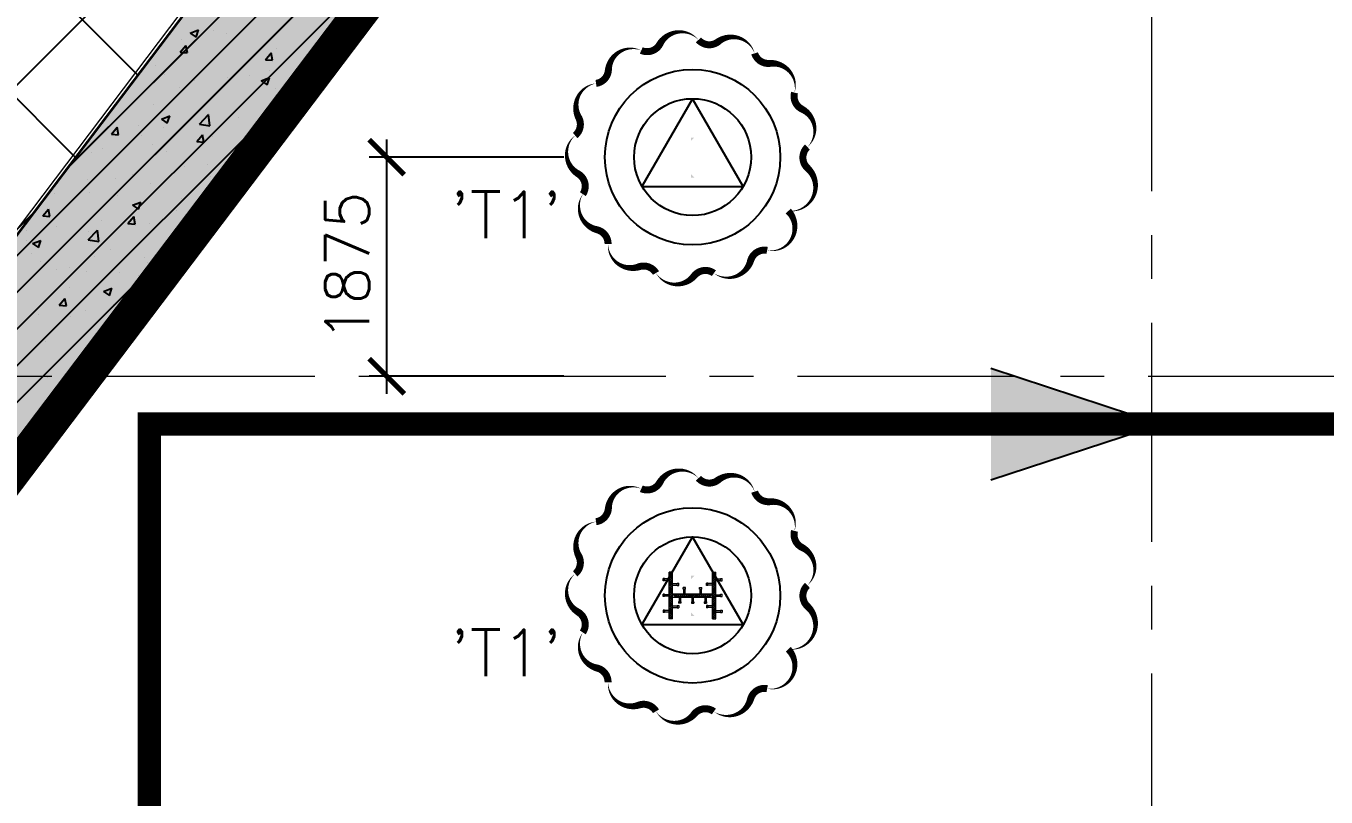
# Model space of a CAD drawing. Header units: millimetres. Extents: x -346728 to 1320345, y -537202 to -385966.
# Drawn here: x 358496 to 369613, y -420266 to -413669 of the extents above; entities that cross this region are included whole.
import ezdxf
from ezdxf.xclip import XClip

# ---------------------------------------------------------------- set-up
doc = ezdxf.new("R2010")
doc.units = ezdxf.units.MM
doc.header["$LTSCALE"] = 100
doc.header["$XCLIPFRAME"] = 2
for name, pattern in [('DASHED2', [0.375, 0.25, -0.125]), ('HIDDEN', [9.525, 6.35, -3.175]), ('X1326_GLB$0$CENTER', [2, 1.25, -0.25, 0.25, -0.25])]:
    doc.linetypes.add(name, pattern=pattern)
for name, color, linetype, lineweight in [('0 T TEXT', 7, 'Continuous', 13), ('KCMANH', 8, 'Continuous', 13), ('KINGPOST', 5, 'Continuous', 20), ('X1326_GLB$0$A-tim', 8, 'X1326_GLB$0$CENTER', 9)]:
    doc.layers.add(name, color=color, linetype=linetype, lineweight=lineweight)
for name, color, linetype in [('DM', 8, 'Continuous'), ('DM-PL', 1, 'Continuous'), ('hach', 253, 'Continuous'), ('PL', 3, 'Continuous'), ('PLT', 6, 'Continuous'), ('thep doc', 6, 'Continuous'), ('W2', 4, 'Continuous'), ('XR_1326_csPL$0$hach', 253, 'Continuous'), ('XR_1326_csPL$0$W2', 4, 'Continuous')]:
    doc.layers.add(name, color=color, linetype=linetype)
doc.styles.add('simplex', font='simplex.shx')
pattern_1 = [(45, (188543.33, 11377564.439), (-8.980256121, 8.980256121), []), (135, (188543.33, 11377564.439), (-8.980256121, -8.980256121), [])]

# ---------------------------------------------------------------- blocks, each defined once
blk = doc.blocks.new('_ArchTick')
at = {"color": 0, "linetype": 'ByBlock', "const_width": 0.15}
blk.add_lwpolyline([(-0.5, -0.5), (0.5, 0.5)], dxfattribs=at)
blk = doc.blocks.new('LVL-KHUNGTEN')
blk.add_lwpolyline([(61072.9, 41092.8), (119123.5, 41092.8), (119123.5, 61.9), (61072.9, 61.9)], close=True)
blk = doc.blocks.new('mb duong hh')
at = {"layer": '0 T TEXT', "color": 8, "linetype": 'DASHED2', "ltscale": 300}
blk.add_lwpolyline([(75940, 34596), (80501, 41668), (80491, 88861), (75484, 93868), (-20031, 93860), (-33610, 75885), (-26182, 55955), (-6300, 2612), (0, 0)], close=True, dxfattribs=at)
blk = doc.blocks.new('MB HANG RAO TAM')
h = blk.add_hatch()
h.set_pattern_fill('ANSI37', color=8, scale=7000, style=0)
h.set_pattern_definition([(45, (527887.4, 631399.9), (-618.7184, 618.7184), []), (135, (527887.4, 631399.9), (-618.7184, -618.7184), [])])
h.paths.add_polyline_path([(89794, 74797), (94796, 69797), (94804, 22611), (90246, 15544), (52523, -1634), (34324, -9922), (14325, -19029), (8025, -16417), (-19267, 56832), (-5688, 74797), (41806, 74797), (65797, 74797)], flags=16)
h.paths.add_polyline_path([(-17293, 40146), (-15160, 40938), (-12777, 34516), (-15127, 33730), (-10493, 20001), (4784, -19373), (12548, -21453), (91490, 14752), (95488, 20874), (95620, 46027), (95770, 74597), (91825, 78101), (52350, 76926), (14008, 75822), (-9259, 75871), (-23844, 71027), (-24251, 60760)])
at = {"layer": 'XR_1326_csPL$0$W2', "color": 7, "ltscale": 0.5, "elevation": 0}
blk.add_lwpolyline([(8025, -16417), (14325, -19029), (90246, 15544), (94804, 22611), (94796, 69797), (89794, 74797), (-5688, 74797), (-19267, 56832)], close=True, dxfattribs=at)
blk = doc.blocks.new('KP50')
at = {"ltscale": 0.1}
h = blk.add_hatch(color=6, dxfattribs=at)
h.dxf.hatch_style = 1
h.paths.add_polyline_path([(14, 171), (-14, 171), (-14, 142)])
h.paths.add_polyline_path([(-14, -142), (-14, -171), (14, -171)])
at = {"layer": 'KCMANH', "linetype": 'ByBlock'}
h = blk.add_hatch(dxfattribs=at)
h.set_pattern_fill('ANSI37', color=6, scale=4, style=0)
h.set_pattern_definition(pattern_1)
h.paths.add_polyline_path([(-200, 200), (-200, 171), (200, 171), (200, 200)])
h = blk.add_hatch(dxfattribs=at)
h.set_pattern_fill('ANSI37', color=6, scale=4, style=0)
h.set_pattern_definition([(45, (188728.93, 11377564.439), (-8.980256121, 8.980256121), []), (135, (188728.93, 11377564.439), (-8.980256121, -8.980256121), [])])
h.paths.add_polyline_path([(14, 171), (-14, 142), (-14, -142), (14, -171)])
h = blk.add_hatch(dxfattribs=at)
h.set_pattern_fill('ANSI37', color=6, scale=4, style=0)
h.set_pattern_definition(pattern_1)
h.paths.add_polyline_path([(-200, -171), (-200, -200), (200, -200), (200, -171)])
for p, q in [((-125, 253), (-146, 253)), ((-146, 240), (-146, 253)), ((-125, 240), (-146, 240)), ((-142, 200), (-142, 240)), ((-129, 200), (-129, 240)), ((-125, 240), (-125, 253)), ((-10, 253), (10, 253)), ((-10, 240), (-10, 253)), ((-10, 240), (10, 240)), ((-6, 200), (-6, 240)), ((6, 200), (6, 240)), ((10, 240), (10, 253)), ((125, 253), (146, 253)), ((125, 240), (125, 253)), ((125, 240), (146, 240)), ((129, 200), (129, 240)), ((142, 200), (142, 240)), ((146, 240), (146, 253)), ((-85, 131), (-106, 131)), ((-106, 131), (-106, 118)), ((-85, 118), (-106, 118)), ((-102, 171), (-102, 131)), ((-89, 171), (-89, 131)), ((-85, 131), (-85, 118)), ((-67, 100), (-67, 120)), ((-54, 120), (-67, 120)), ((-54, 100), (-54, 120)), ((-14, 116), (-54, 116)), ((85, 131), (106, 131)), ((85, 131), (85, 118)), ((85, 118), (106, 118)), ((89, 171), (89, 131)), ((102, 171), (102, 131)), ((106, 131), (106, 118)), ((-54, 100), (-67, 100)), ((-67, 10), (-67, -10)), ((-54, 10), (-67, 10)), ((-14, 104), (-54, 104)), ((-54, 10), (-54, -10)), ((-14, 6), (-54, 6)), ((14, 76), (54, 76)), ((14, 64), (54, 64)), ((54, 60), (54, 80)), ((54, 80), (67, 80)), ((54, 60), (67, 60)), ((67, 60), (67, 80)), ((-54, -10), (-67, -10)), ((-67, -100), (-67, -120)), ((-54, -100), (-67, -100)), ((-14, -6), (-54, -6)), ((-54, -100), (-54, -120)), ((-14, -104), (-54, -104)), ((14, -64), (54, -64)), ((14, -76), (54, -76)), ((54, -60), (54, -80)), ((54, -60), (67, -60)), ((54, -80), (67, -80)), ((67, -60), (67, -80)), ((-142, -200), (-142, -240)), ((-129, -200), (-129, -240)), ((-85, -118), (-106, -118)), ((-106, -131), (-106, -118)), ((-85, -131), (-106, -131)), ((-102, -171), (-102, -131)), ((-89, -171), (-89, -131)), ((-85, -131), (-85, -118)), ((-54, -120), (-67, -120)), ((-14, -116), (-54, -116)), ((-6, -200), (-6, -240)), ((6, -200), (6, -240)), ((85, -118), (106, -118)), ((85, -131), (85, -118)), ((85, -131), (106, -131)), ((89, -171), (89, -131)), ((102, -171), (102, -131)), ((106, -131), (106, -118)), ((129, -200), (129, -240)), ((142, -200), (142, -240)), ((-125, -240), (-146, -240)), ((-146, -240), (-146, -253)), ((-125, -253), (-146, -253)), ((-125, -240), (-125, -253)), ((-10, -240), (10, -240)), ((-10, -240), (-10, -253)), ((-10, -253), (10, -253)), ((10, -240), (10, -253)), ((125, -240), (146, -240)), ((125, -240), (125, -253)), ((125, -253), (146, -253)), ((146, -240), (146, -253))]:
    blk.add_line(p, q, dxfattribs=at)
at = {"layer": 'KINGPOST', "color": 6, "linetype": 'ByBlock'}
for p, q in [((-200, 200), (200, 200)), ((-200, 171), (-200, 200)), ((-200, 171), (200, 171)), ((-14, 171), (-14, -171)), ((-14, 142), (14, 171)), ((14, 171), (14, -171)), ((200, 171), (200, 200)), ((-200, -171), (200, -171)), ((-200, -171), (-200, -200)), ((-200, -200), (200, -200)), ((-14, -142), (14, -171)), ((200, -171), (200, -200))]:
    blk.add_line(p, q, dxfattribs=at)
blk.add_lwpolyline([(-14, 0), (14, 0)], dxfattribs=at)
blk = doc.blocks.new('B1 Kingpost Layout Plan1')
at = {"layer": 'KCMANH', "linetype": 'ByBlock', "rotation": 90}
blk.add_blockref('KP50', (-6400, -3776, 0), dxfattribs=at)

msp = doc.modelspace()

# ---------------------------------------------------------------- hatches: boundary and pattern name
at = {"ltscale": 0.1}
h = msp.add_hatch(color=6, dxfattribs=at)
h.dxf.hatch_style = 1
h.paths.add_polyline_path([(364210.8, -414623.9), (364182, -414623.9), (364182, -414652.7)])
h.paths.add_polyline_path([(364182, -414937.5), (364182, -414966.3), (364210.8, -414966.3)])
h = msp.add_hatch(color=6, dxfattribs=at)
h.dxf.hatch_style = 1
h.paths.add_polyline_path([(364210.8, -418373.9), (364182, -418373.9), (364182, -418402.7)])
h.paths.add_polyline_path([(364182, -418687.5), (364182, -418716.3), (364210.8, -418716.3)])
at = {"layer": 'hach'}
h = msp.add_hatch(dxfattribs=at)
h.set_pattern_fill('ANSI31', color=256, scale=70)
h.set_pattern_definition([(45, (342151.22, -508591.22), (-157.15448, 157.15448), [])])
h.paths.add_polyline_path([(362433.4, -410142.2), (348853.9, -428107.5), (376146.7, -501359), (382446.8, -503970.9), (458369.1, -469396.6), (462927.9, -462329.4), (462919.8, -415142.7), (457917.8, -410142.2)])
h.paths.add_polyline_path([(363030.6, -411342.2), (350208.3, -428305.7), (377088.8, -500450.6), (382424.3, -502662.6), (457551.5, -468450.4), (461727.8, -461976.1), (461719.7, -415639.4), (457420.9, -411342.2)], flags=16)
h = msp.add_hatch(dxfattribs=at)
h.set_pattern_fill('AR-CONC', color=256, scale=4)
h.set_pattern_definition([(50, (342151.2, -508591.2), (728.7387, -63.7563), [76.2, -838.2]), (355, (342151.2, -508591.2), (-140.9737, 764.2274), [60.96, -670.5623]), (100.45144, (342211.95, -508596.54), (587.765, 700.471), [64.76, -712.361]), (46.1842, (342151.2, -508388), (1084.316, -168.1693), [114.3, -1257.3]), (96.63556, (342241.6, -508402), (949.6165, 989.7045), [97.14, -1068.5424]), (351.18415, (342151.2, -508388), (949.6165, 989.7045), [91.44, -1005.839]), (21, (342252.8, -508438.8), (606.4576, -409.0608), [76.2, -838.2]), (326, (342252.8, -508438.8), (247.208, 736.752), [60.96, -670.56]), (71.45144, (342303.36, -508472.9), (853.6657, 327.691), [64.76, -712.3598]), (37.5, (342151.22, -508591.22), (12.3544, 338.22016), [0, -662.432, 0, -680.72, 0, -673.1]), (7.5, (342151.22, -508591.22), (267.27865, 400.7223), [0, -388.112, 0, -647.192, 0, -256.54]), (327.5, (341924.65, -508591.22), (542.3624, -22.91498), [0, -254, 0, -792.48, 0, -1051.56]), (317.5, (341823.05, -508591.2), (592.5167, 101.706), [0, -330.2, 0, -526.288, 0, -746.76])])
h.paths.add_polyline_path([(362433.4, -410142.2), (348853.9, -428107.5), (376146.7, -501359), (382446.8, -503970.9), (458369.1, -469396.6), (462927.9, -462329.4), (462919.8, -415142.7), (457917.8, -410142.2)])
h.paths.add_polyline_path([(363030.6, -411342.2), (350208.3, -428305.7), (377088.8, -500450.6), (382424.3, -502662.6), (457551.5, -468450.4), (461727.8, -461976.1), (461719.7, -415639.4), (457420.9, -411342.2)], flags=16)

# ---------------------------------------------------------------- linework, layer by layer
at = {"color": 6, "elevation": -2718.3}
for points in [[(365178.4, -414705.3, 0, 60, 0.5205671), (365131.7, -414380.9, 60, 60, -0.3534527), (365068.1, -414239.7, 0, 60, 0.5205671), (364855.7, -413989.5, 60, 60, -0.3534915), (364726.8, -413903.8, 0, 60, 0.5205671), (364414, -413804.9, 60, 60, -0.3944899), (364246.6, -413788.5, 0, 60, 0.520567), (363915.8, -413825.2, 60, 60, -0.3907151), (363757.5, -413878.6, 0, 60, 0.520567), (363476.2, -414047.5, 60, 60, -0.3534934), (363370.7, -414160.8, 0, 60, 0.5205671), (363222.2, -414453.5, 60, 60, -0.3571345), (363191.9, -414606.5, 0, 60, 0.520567), (363217.6, -414934.3, 60, 60, -0.4289707), (363257.9, -415108.2, 0, 60, 0.520567), (363378.7, -415412.9, 60, 60, -0.3534582), (363473.3, -415535.5, 0, 60, 0.520567), (363738, -415729.6, 60, 60, -0.3534893), (363883.3, -415783, 0, 60, 0.5205671), (364210.5, -415806.6, 60, 60, -0.3982747), (364378.4, -415784.6, 0, 60, 0.520567), (364693.1, -415676.2, 60, 60, -0.3869502), (364834.1, -415589.1, 0, 60, 0.7314349), (365014.7, -415252.8, 0, 60, 0.7206829), (365179.4, -414885.8, 60, 60, -0.4358983)], [(365178.4, -418455.3, 0, 60, 0.5205671), (365131.7, -418130.9, 60, 60, -0.3534527), (365068.1, -417989.7, 0, 60, 0.5205671), (364855.7, -417739.5, 60, 60, -0.3534915), (364726.8, -417653.8, 0, 60, 0.5205671), (364414, -417554.9, 60, 60, -0.3944899), (364246.6, -417538.5, 0, 60, 0.520567), (363915.8, -417575.2, 60, 60, -0.3907151), (363757.5, -417628.6, 0, 60, 0.520567), (363476.2, -417797.5, 60, 60, -0.3534934), (363370.7, -417910.8, 0, 60, 0.5205671), (363222.2, -418203.5, 60, 60, -0.3571345), (363191.9, -418356.5, 0, 60, 0.520567), (363217.6, -418684.3, 60, 60, -0.4289707), (363257.9, -418858.2, 0, 60, 0.520567), (363378.7, -419162.9, 60, 60, -0.3534582), (363473.3, -419285.5, 0, 60, 0.520567), (363738, -419479.6, 60, 60, -0.3534893), (363883.3, -419533, 0, 60, 0.5205671), (364210.5, -419556.6, 60, 60, -0.3982747), (364378.4, -419534.6, 0, 60, 0.520567), (364693.1, -419426.2, 60, 60, -0.3869502), (364834.1, -419339.1, 0, 60, 0.7314349), (365014.7, -419002.8, 0, 60, 0.7206829), (365179.4, -418635.8, 60, 60, -0.4358983)]]:
    msp.add_lwpolyline(points, format="xyseb", close=True, dxfattribs=at)
at = {"layer": 'DM-PL'}
for p, q in [((361580.7, -416816.6, -1404.9), (361580.7, -414641.6, -1404.9)), ((363096.4, -414791.6, -1404.9), (361430.7, -414791.6, -1404.9)), ((363096.4, -416666.6, -1404.9), (361430.7, -416666.6, -1404.9))]:
    msp.add_line(p, q, dxfattribs=at)
at = {"layer": 'PL', "elevation": -1404.9}
for points in [[(363763.4, -415041.6), (364629.4, -415041.6), (364196.4, -414291.6)], [(363763.4, -415041.6), (364629.4, -415041.6), (364196.4, -414291.6)], [(363763.4, -418791.6), (364629.4, -418791.6), (364196.4, -418041.6)], [(363763.4, -418791.6), (364629.4, -418791.6), (364196.4, -418041.6)]]:
    msp.add_lwpolyline(points, close=True, dxfattribs=at)
at = {"layer": 'PL'}
for centre, radius in [((364196.4, -414791.6, -1404.9), 750), ((364196.4, -414791.6, -1404.9), 750), ((364196.4, -414791.6, -1404.9), 500), ((364196.4, -414791.6, -1404.9), 500), ((364196.4, -418541.6, -1404.9), 750), ((364196.4, -418541.6, -1404.9), 750), ((364196.4, -418541.6, -1404.9), 500), ((364196.4, -418541.6, -1404.9), 500)]:
    msp.add_circle(centre, radius, dxfattribs=at)
at = {"layer": 'W2', "ltscale": 0.5, "elevation": -1404.9}
for points in [[(362433.4, -410142.2), (348853.9, -428107.5), (376146.7, -501359), (382446.8, -503970.9), (458369.1, -469396.6), (462927.9, -462329.4), (462919.6, -415142.1), (457917.8, -410142.2)], [(363030.6, -411342.2), (350208.3, -428305.7), (377088.8, -500450.6), (382424.3, -502662.6), (457551.5, -468450.4), (461727.8, -461976.1), (461719.7, -415639.4), (457420.9, -411342.2)]]:
    msp.add_lwpolyline(points, close=True, dxfattribs=at)
at = {"layer": 'X1326_GLB$0$A-tim', "ltscale": 15}
for p, q in [((368121.2, -398208.6, -1404.9), (368121.2, -512162.7, -1404.9)), ((341092.1, -416666.6, -1404.9), (475778.7, -416666.6, -1404.9))]:
    msp.add_line(p, q, dxfattribs=at)
at = {"layer": 'XR_1326_csPL$0$hach', "color": 250}
for p, q in [((356891.7, -417473.6, -1404.9), (364223.2, -410142.2, -1404.9)), ((357864.9, -416186.2, -1404.9), (363908.9, -410142.2, -1404.9)), ((358838, -414898.7, -1404.9), (363594.6, -410142.2, -1404.9)), ((355918.6, -418761.1, -1404.9), (362080.2, -412599.5, -1404.9)), ((359900.7, -413729.9, -1404.9), (359971.9, -413702.6, -1404.9)), ((359900.7, -413729.9, -1404.9), (359951.2, -413764, -1404.9)), ((359951.2, -413764, -1404.9), (359971.8, -413702.6, -1404.9)), ((360096.8, -413707.5, -1404.9), (360096.8, -413707.5, -1404.9)), ((360206.6, -413734, -1404.9), (360206.6, -413734, -1404.9)), ((360639.1, -413730.4, -1404.9), (360639.1, -413730.4, -1404.9)), ((361181.5, -413753.3, -1404.9), (361181.5, -413753.3, -1404.9)), ((359814.8, -413894.2, -1404.9), (359863.8, -413835.8, -1404.9)), ((359821.8, -413784.6, -1404.9), (359821.8, -413784.6, -1404.9)), ((359875.7, -413899.5, -1404.9), (359863.9, -413835.8, -1404.9)), ((360640, -413862.9, -1404.9), (360640, -413862.9, -1404.9)), ((361161.7, -413791.3, -1404.9), (361161.7, -413791.3, -1404.9)), ((354945.4, -420048.6, -1404.9), (361107.1, -413886.9, -1404.9)), ((359814.8, -413894.2, -1404.9), (359875.5, -413899.5, -1404.9)), ((360112.4, -413939.1, -1404.9), (360112.4, -413939.1, -1404.9)), ((360543.5, -413957.9, -1404.9), (360592.5, -413899.6, -1404.9)), ((360543.5, -413957.9, -1404.9), (360604.3, -413963.2, -1404.9)), ((360604.4, -413963.2, -1404.9), (360592.7, -413899.5, -1404.9)), ((360996.2, -413991.5, -1404.9), (360996.2, -413991.5, -1404.9)), ((359599.2, -414004.1, -1404.9), (359599.2, -414004.1, -1404.9)), ((359680.4, -414087.5, -1404.9), (359680.4, -414087.5, -1404.9)), ((360403.7, -414093.2, -1404.9), (360403.7, -414093.2, -1404.9)), ((360581, -414050.2, -1404.9), (360581, -414050.2, -1404.9)), ((360835.3, -414016.7, -1404.9), (360835.3, -414016.7, -1404.9)), ((359554.5, -414185.4, -1404.9), (359554.5, -414185.4, -1404.9)), ((359811.2, -414195, -1404.9), (359811.2, -414195, -1404.9)), ((359939.3, -414134.7, -1404.9), (359939.3, -414134.7, -1404.9)), ((360222.8, -414110.4, -1404.9), (360222.8, -414110.4, -1404.9)), ((360507.1, -414139, -1404.9), (360557.7, -414173.1, -1404.9)), ((360507.2, -414138.9, -1404.9), (360578.3, -414111.6, -1404.9)), ((360557.7, -414173.1, -1404.9), (360578.3, -414111.7, -1404.9)), ((360627.7, -414201.1, -1404.9), (360627.7, -414201.1, -1404.9)), ((360765.2, -414133.3, -1404.9), (360765.2, -414133.3, -1404.9)), ((360100, -414277.3, -1404.9), (360100, -414277.3, -1404.9)), ((360647.2, -414316.3, -1404.9), (360647.2, -414316.3, -1404.9)), ((359586.8, -414342.3, -1404.9), (359586.8, -414342.3, -1404.9)), ((359653.5, -414466.6, -1404.9), (359724.6, -414439.3, -1404.9)), ((359704, -414500.8, -1404.9), (359724.6, -414439.4, -1404.9)), ((359978.3, -414509.3, -1404.9), (360057.4, -414426.8, -1404.9)), ((360054.7, -414418, -1404.9), (360054.7, -414418, -1404.9)), ((360068.7, -414523.3, -1404.9), (360057.5, -414426.8, -1404.9)), ((360568.1, -414417.5, -1404.9), (360568.1, -414417.5, -1404.9)), ((359227, -414594.6, -1404.9), (359276, -414536.3, -1404.9)), ((359287.9, -414599.9, -1404.9), (359276.2, -414536.2, -1404.9)), ((359462.1, -414519.7, -1404.9), (359462.1, -414519.7, -1404.9)), ((359653.5, -414466.7, -1404.9), (359704, -414500.8, -1404.9)), ((359672.1, -414535.4, -1404.9), (359672.1, -414535.4, -1404.9)), ((359978.3, -414509.4, -1404.9), (360068.7, -414523.4, -1404.9)), ((360313.7, -414451, -1404.9), (360313.7, -414451, -1404.9)), ((359227, -414594.7, -1404.9), (359287.7, -414600, -1404.9)), ((359287.3, -414586.1, -1404.9), (359287.3, -414586.1, -1404.9)), ((359482.6, -414606.7, -1404.9), (359482.6, -414606.7, -1404.9)), ((359955.8, -414658.4, -1404.9), (360004.7, -414600, -1404.9)), ((359955.8, -414658.4, -1404.9), (360016.5, -414663.7, -1404.9)), ((360016.7, -414663.7, -1404.9), (360004.9, -414600, -1404.9)), ((360024.9, -414629.6, -1404.9), (360024.9, -414629.6, -1404.9)), ((360087.6, -414615.5, -1404.9), (360087.6, -414615.5, -1404.9)), ((359052.8, -414752.1, -1404.9), (359052.8, -414752.1, -1404.9)), ((359154.4, -414720.2, -1404.9), (359154.4, -414720.2, -1404.9)), ((359574.5, -414680.5, -1404.9), (359574.5, -414680.5, -1404.9)), ((359696.8, -414743.1, -1404.9), (359696.8, -414743.1, -1404.9)), ((360239.2, -414766, -1404.9), (360239.2, -414766, -1404.9)), ((359850.2, -414875.3, -1404.9), (359850.2, -414875.3, -1404.9)), ((360046.4, -414851.7, -1404.9), (360046.4, -414851.7, -1404.9)), ((360259.9, -414875.8, -1404.9), (360310.5, -414909.8, -1404.9)), ((360260, -414875.7, -1404.9), (360331.1, -414848.4, -1404.9)), ((360300.8, -414818.2, -1404.9), (360300.8, -414818.2, -1404.9)), ((360310.5, -414909.9, -1404.9), (360331.1, -414848.5, -1404.9)), ((359020, -414986.8, -1404.9), (359020, -414986.8, -1404.9)), ((359257.6, -414977, -1404.9), (359257.6, -414977, -1404.9)), ((359404.8, -414936.1, -1404.9), (359404.8, -414936.1, -1404.9)), ((360075.3, -414953.7, -1404.9), (360075.3, -414953.7, -1404.9)), ((358738.1, -415100.2, -1404.9), (358738.1, -415100.2, -1404.9)), ((358765.6, -415020.3, -1404.9), (358765.6, -415020.3, -1404.9)), ((359040.4, -415090.3, -1404.9), (359040.4, -415090.3, -1404.9)), ((359562.1, -415018.8, -1404.9), (359562.1, -415018.8, -1404.9)), ((353972.2, -421336, -1404.9), (360133.9, -415174.4, -1404.9)), ((359280.4, -415123.1, -1404.9), (359280.4, -415123.1, -1404.9)), ((359406.3, -415203.4, -1404.9), (359477.4, -415176.1, -1404.9)), ((359406.3, -415203.5, -1404.9), (359456.8, -415237.5, -1404.9)), ((359456.8, -415237.5, -1404.9), (359477.4, -415176.1, -1404.9)), ((359822.8, -415146, -1404.9), (359822.8, -415146, -1404.9)), ((358639.3, -415295.1, -1404.9), (358688.2, -415236.7, -1404.9)), ((358639.3, -415295.1, -1404.9), (358700, -415300.4, -1404.9)), ((358700.2, -415300.4, -1404.9), (358688.4, -415236.7, -1404.9)), ((359368, -415358.9, -1404.9), (359417, -415300.5, -1404.9)), ((359428.9, -415364.2, -1404.9), (359417.1, -415300.5, -1404.9)), ((359779.2, -415252.4, -1404.9), (359779.2, -415252.4, -1404.9)), ((360033.5, -415218.9, -1404.9), (360033.5, -415218.9, -1404.9)), ((358498.4, -415421, -1404.9), (358498.4, -415421, -1404.9)), ((358752.7, -415387.5, -1404.9), (358752.7, -415387.5, -1404.9)), ((359028.1, -415428.5, -1404.9), (359028.1, -415428.5, -1404.9)), ((359028.7, -415499, -1404.9), (359107.8, -415416.5, -1404.9)), ((359119.1, -415513, -1404.9), (359107.9, -415416.5, -1404.9)), ((359137.5, -415336.9, -1404.9), (359137.5, -415336.9, -1404.9)), ((359368, -415358.9, -1404.9), (359428.7, -415364.2, -1404.9)), ((359549.7, -415357, -1404.9), (359549.7, -415357, -1404.9)), ((358500.4, -415504.7, -1404.9), (358500.4, -415504.7, -1404.9)), ((358552.6, -415531.1, -1404.9), (358623.8, -415503.8, -1404.9)), ((358552.6, -415531.1, -1404.9), (358603.1, -415565.2, -1404.9)), ((358603.1, -415565.2, -1404.9), (358623.7, -415503.8, -1404.9)), ((359028.7, -415499.1, -1404.9), (359119.1, -415513.1, -1404.9)), ((359808.2, -415481.5, -1404.9), (359808.2, -415481.5, -1404.9)), ((358540.2, -415619.4, -1404.9), (358540.2, -415619.4, -1404.9)), ((359082.6, -415642.3, -1404.9), (359082.6, -415642.3, -1404.9)), ((359215.7, -415583.2, -1404.9), (359215.7, -415583.2, -1404.9)), ((359511.9, -415653.1, -1404.9), (359511.9, -415653.1, -1404.9)), ((359766.2, -415619.6, -1404.9), (359766.2, -415619.6, -1404.9)), ((358623.2, -415684.9, -1404.9), (358623.2, -415684.9, -1404.9)), ((358754.5, -415755.8, -1404.9), (358754.5, -415755.8, -1404.9)), ((358870.2, -415737.6, -1404.9), (358870.2, -415737.6, -1404.9)), ((359015.7, -415766.7, -1404.9), (359015.7, -415766.7, -1404.9)), ((359537.4, -415695.2, -1404.9), (359537.4, -415695.2, -1404.9)), ((359625, -415665.2, -1404.9), (359625, -415665.2, -1404.9)), ((359296.8, -415778.7, -1404.9), (359296.8, -415778.7, -1404.9)), ((359459.1, -415806.3, -1404.9), (359459.1, -415806.3, -1404.9)), ((358866.6, -415908, -1404.9), (358866.6, -415908, -1404.9)), ((359159.1, -415940.1, -1404.9), (359230.2, -415912.8, -1404.9)), ((359159.1, -415940.2, -1404.9), (359209.6, -415974.3, -1404.9)), ((359209.6, -415974.3, -1404.9), (359230.2, -415912.9, -1404.9)), ((358780.2, -416059.3, -1404.9), (358829.2, -416001, -1404.9)), ((358780.2, -416059.3, -1404.9), (358841, -416064.7, -1404.9)), ((358841.1, -416064.6, -1404.9), (358829.4, -416000.9, -1404.9)), ((359003.4, -416105, -1404.9), (359003.4, -416105, -1404.9)), ((359244.6, -416053.8, -1404.9), (359244.6, -416053.8, -1404.9)), ((358602.9, -416138.3, -1404.9), (358602.9, -416138.3, -1404.9)), ((358880.5, -416158.7, -1404.9), (358880.5, -416158.7, -1404.9)), ((359254.6, -416263.6, -1404.9), (359254.6, -416263.6, -1404.9)), ((358662.1, -416365.3, -1404.9), (358662.1, -416365.3, -1404.9)), ((352999.1, -422623.5, -1404.9), (359160.7, -416461.9, -1404.9)), ((358977.3, -416454.6, -1404.9), (358977.3, -416454.6, -1404.9)), ((358991, -416443.2, -1404.9), (358991, -416443.2, -1404.9)), ((358911.9, -416676.9, -1404.9), (358983, -416649.6, -1404.9)), ((358962.4, -416711, -1404.9), (358983, -416649.7, -1404.9)), ((358682.6, -416677.9, -1404.9), (358682.6, -416677.9, -1404.9)), ((358911.9, -416677, -1404.9), (358962.4, -416711, -1404.9)), ((358710, -416855.3, -1404.9), (358710, -416855.3, -1404.9)), ((358620.2, -416971.5, -1404.9), (358620.2, -416971.5, -1404.9))]:
    msp.add_line(p, q, dxfattribs=at)
at = {"layer": 'XR_1326_csPL$0$W2', "color": 7, "ltscale": 0.5}
for p, q in [((362433.4, -410142.2, -1404.9), (348853.9, -428107.5, -1404.9)), ((363030.6, -411342.2, -1404.9), (350208.3, -428305.7, -1404.9))]:
    msp.add_line(p, q, dxfattribs=at)

# ---------------------------------------------------------------- block references
at = {"extrusion": (0.00597, -2.28885e-18, 0.999982), "xscale": 3.385207865094198, "yscale": 3.385207865094198, "zscale": 3.385207865094198}
msp.add_blockref('LVL-KHUNGTEN', (112985.2, -525073.6, 1027.7), dxfattribs=at)
ref = msp.add_blockref('mb duong hh', (382446.7, -503978, 0))
XClip(ref).set_block_clipping_path([(-58962.6888090824, -15358.4345334051), (108047.3313388755, 114603.0144500207)])
at = {"layer": 'DM-PL', "xscale": 300, "yscale": 300, "zscale": 300}
for p, rotation in [((361580.7, -414791.6, -1404.9), 90), ((361580.7, -416666.6, -1404.9), 270)]:
    msp.add_blockref('_ArchTick', p, dxfattribs=dict(at, rotation=rotation))

# ---------------------------------------------------------------- texts
at = {"layer": 'DM-PL', "color": 6, "insert": (361243.2, -415729.1), "char_height": 375, "attachment_point": 5, "rotation": 90, "style": 'simplex'}
msp.add_mtext('\\A1;1875', dxfattribs=at)
at = {"layer": 'PLT', "style": 'simplex'}
for p in [(362120.5, -415486.3, -1404.9), (362120.5, -419233.8, -1404.9)]:
    msp.add_text("'T1'", height=400, dxfattribs=at).set_placement(p)

# ---------------------------------------------------------------- next in the draw order: block references
msp.add_blockref('MB HANG RAO TAM', (368121.2, -484948.9, 0))

# ---------------------------------------------------------------- next in the draw order: hatches: boundary and pattern name
at = {"layer": 'thep doc'}
h = msp.add_hatch(dxfattribs=at)
h.set_pattern_fill('ANSI31', color=256, angle=-90)
h.set_pattern_definition([(315, (708117.6198, -234462.43013), (0.08838834765, 0.08838834765), [])])
h.paths.add_polyline_path([(366746.8, -417553.7), (366746.8, -417075.1), (368200.1, -417075.1)])
h.paths.add_polyline_path([(368200.1, -417075.1), (366746.8, -417075.1), (366746.8, -416596.5)])

# ---------------------------------------------------------------- next in the draw order: linework, layer by layer
at = {"layer": 'DM', "color": 7, "linetype": 'HIDDEN', "const_width": 300, "elevation": -1404.9}
msp.add_lwpolyline([(402699.2, -411339.8), (363030.2, -411339.8), (350208, -428303.3), (357811, -448709.2), (402699.2, -448789.1)], close=True, dxfattribs=at)
at = {"layer": 'thep doc', "elevation": -1404.9}
for points in [[(366746.8, -416596.5), (368200.1, -417075.1)], [(366746.8, -417553.7), (368200.1, -417075.1)]]:
    msp.add_lwpolyline(points, dxfattribs=at)
at = {"layer": 'thep doc', "const_width": 200, "elevation": -1404.9}
msp.add_lwpolyline([(377870.9, -445385.6), (359535.3, -445385.6), (359535.3, -434700.9), (377094.2, -434700.9), (377094.2, -426274.9), (359550.5, -426274.9), (359550.5, -417075.1), (376540.8, -417075.1)], dxfattribs=at)

# ---------------------------------------------------------------- next in the draw order: block references
msp.add_blockref('B1 Kingpost Layout Plan1', (370596.3, -414766, -1404.9))

doc.saveas('drawing.dxf')
